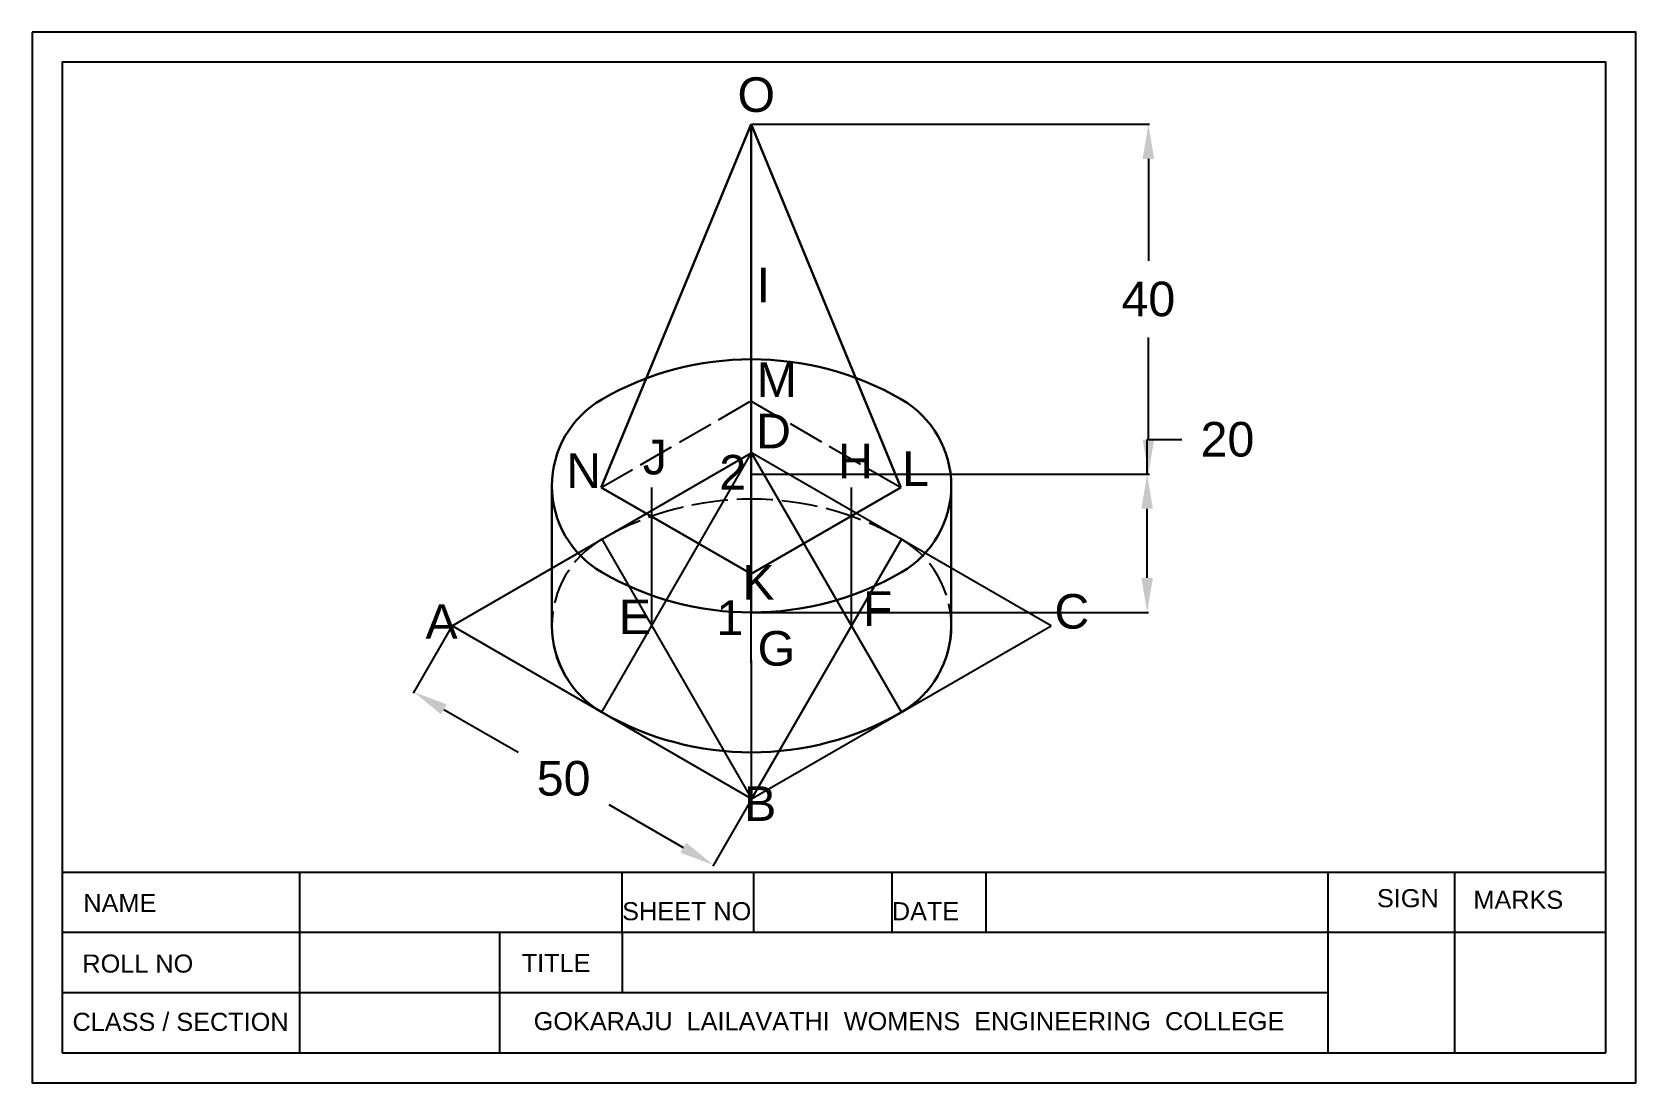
# Model space of a CAD drawing. Header units: millimetres. Extents: x 0 to 266, y 0 to 174.
import ezdxf

# ---------------------------------------------------------------- set-up
doc = ezdxf.new("R2010")
doc.units = ezdxf.units.MM
doc.header["$MEASUREMENT"] = 0
doc.header["$PDMODE"] = 35
doc.linetypes.add('ACAD_ISO02W100', pattern=[15, 12, -3])
doc.styles.get("Standard").update_dxf_attribs({"font": 'arial.ttf'})
doc.dimstyles.get("Standard").update_dxf_attribs({"dimtxt": 5, "dimasz": 5, "dimexe": 0.18, "dimexo": 0.0625, "dimgap": 3, "dimtad": 0, "dimtih": 1, "dimtoh": 1, "dimdec": 0, "dimzin": 0, "dimdsep": 46, "dimtxsty": 'Standard', "dimcen": 0.09, "dimadec": 0, "dimazin": 0, "dimtfac": 1, "dimtdec": 0, "dimtofl": 0, "dimtmove": 0, "dimatfit": 3, "dimfxl": 1, "dimtolj": 1, "dimtzin": 0, "dimarcsym": 0})

# ---------------------------------------------------------------- blocks, each defined once
blk = doc.blocks.new('*D4')
at = {"color": 0, "lineweight": -2, "ltscale": 0.5, "transparency": 16777216}
for p, q in [((69.68, 75.81), (63.26, 64.69)), ((68.33, 62), (80.67, 54.87)), ((108.1, 39.04), (95.76, 46.16)), ((119.39, 47.11), (112.97, 35.99))]:
    blk.add_line(p, q, dxfattribs=at)
at = {"color": 0, "ltscale": 0.5, "transparency": 16777216}
for points in [[(68.81, 62.83), (67.85, 61.17), (63.36, 64.87)], [(108.58, 39.87), (107.62, 38.21), (113.07, 36.17)]]:
    blk.add_solid(points, dxfattribs=at)
at = {"layer": 'Defpoints', "color": 0, "ltscale": 0.5, "transparency": 16777216}
for p in [(69.71, 75.87), (119.42, 47.17), (113.07, 36.17)]:
    blk.add_point(p, dxfattribs=at)
at = {"color": 0, "lineweight": 25, "ltscale": 0.5, "transparency": 16777216, "insert": (88.22, 50.52), "char_height": 5.74, "attachment_point": 5}
blk.add_mtext('\\A1;50', dxfattribs=at)
blk = doc.blocks.new('*D5')
at = {"color": 0, "lineweight": -2, "ltscale": 0.5, "transparency": 16777216}
for p, q in [((185.07, 101.04), (185.07, 106.78)), ((185.07, 106.78), (190.81, 106.78)), ((119.5, 101.04), (185.27, 101.04)), ((185.07, 83.82), (185.07, 95.3)), ((119.5, 78.08), (185.27, 78.08))]:
    blk.add_line(p, q, dxfattribs=at)
at = {"color": 0, "ltscale": 0.5, "transparency": 16777216}
for points in [[(184.11, 95.3), (186.02, 95.3), (185.07, 101.04)], [(184.11, 83.82), (186.02, 83.82), (185.07, 78.08)]]:
    blk.add_solid(points, dxfattribs=at)
at = {"layer": 'Defpoints', "color": 0, "ltscale": 0.5, "transparency": 16777216}
for p in [(119.42, 101.04), (185.07, 101.04), (119.42, 78.08)]:
    blk.add_point(p, dxfattribs=at)
at = {"color": 0, "lineweight": 25, "ltscale": 0.5, "transparency": 16777216, "insert": (198.4, 106.78), "char_height": 5.74, "attachment_point": 5}
blk.add_mtext('\\A1;20', dxfattribs=at)
blk = doc.blocks.new('*D6')
at = {"color": 0, "lineweight": -2, "ltscale": 0.5, "transparency": 16777216}
for p, q in [((119.39, 159.09), (185.48, 159.09)), ((185.27, 153.35), (185.27, 136.44)), ((185.27, 106.78), (185.27, 123.69)), ((119.5, 101.04), (185.48, 101.04))]:
    blk.add_line(p, q, dxfattribs=at)
at = {"color": 0, "ltscale": 0.5, "transparency": 16777216}
for points in [[(184.32, 153.35), (186.23, 153.35), (185.27, 159.09)], [(184.32, 106.78), (186.23, 106.78), (185.27, 101.04)]]:
    blk.add_solid(points, dxfattribs=at)
at = {"layer": 'Defpoints', "color": 0, "ltscale": 0.5, "transparency": 16777216}
for p in [(119.32, 159.09), (119.42, 101.04), (185.27, 101.04)]:
    blk.add_point(p, dxfattribs=at)
at = {"color": 0, "lineweight": 25, "ltscale": 0.5, "transparency": 16777216, "insert": (185.27, 130.07), "char_height": 5.74, "attachment_point": 5}
blk.add_mtext('\\A1;40', dxfattribs=at)
blk = doc.blocks.new('GOKARAJU3')
for p, q in [((5, 169.4), (5, 5)), ((261.19, 169.4), (5, 169.4)), ((261.19, 5), (261.19, 169.4)), ((5, 35), (261.19, 35)), ((44.39, 35), (44.39, 5)), ((97.94, 25), (97.94, 35)), ((119.76, 35), (119.76, 25)), ((142.7, 35), (142.7, 25)), ((158.32, 35), (158.32, 25)), ((215.08, 35), (215.08, 5)), ((236.07, 35), (236.07, 5)), ((5, 25), (261.19, 25)), ((77.59, 25), (77.59, 5)), ((97.94, 25), (97.94, 15)), ((5, 15), (215.08, 15)), ((5, 5), (261.19, 5))]:
    blk.add_line(p, q)
blk.add_lwpolyline([(0, 174.4), (0, 0), (266.19, 0), (266.19, 174.4)], close=True)
at = {"char_height": 3}
for s, width, insert, attachment_point in [('SIGN', 10.7612, (223.21, 32.16), 1), ('MARKS', 16.273, (239.22, 31.9), 1), ('NAME', 15.9424, (8.51, 31.36), 1), ('SHEET NO', 21.0026, (97.94, 30), 1), ('DATE', 14.9315, (142.7, 30), 1), ('ROLL NO', 20.6744, (8.35, 21.31), 1), ('TITLE', 14.1732, (81.27, 21.41), 1), ('CLASS / SECTION', 35.77, (6.71, 11.64), 1), ('GOKARAJU  LAILAVATHI  WOMENS  ENGINEERING  COLLEGE', 147.5066, (145.54, 10.23), 5)]:
    blk.add_mtext_dynamic_manual_height_columns(s, width=width, gutter_width=15, heights=[0], dxfattribs=dict(at, insert=insert, attachment_point=attachment_point))

msp = doc.modelspace()

# ---------------------------------------------------------------- linework, layer by layer
at = {"lineweight": 30}
for p, q in [((119.32, 159.09), (94.46, 98.82)), ((119.32, 113.17), (119.32, 159.09)), ((119.32, 159.09), (144.17, 98.82)), ((86.28, 75.87), (86.28, 98.83)), ((119.32, 84.47), (94.46, 98.82)), ((119.32, 84.47), (144.17, 98.82)), ((152.56, 75.87), (152.56, 98.83))]:
    msp.add_line(p, q, dxfattribs=at)
at = {"lineweight": 25, "ltscale": 0.5}
for p, q in [((119.32, 104.51), (119.32, 127.47)), ((102.85, 75.87), (102.85, 98.83)), ((119.42, 78.08), (119.42, 101.04)), ((135.99, 75.87), (135.99, 98.83)), ((119.42, 47.17), (119.42, 70.13))]:
    msp.add_line(p, q, dxfattribs=at)
at = {"linetype": 'ACAD_ISO02W100', "lineweight": 25, "ltscale": 0.5}
for p, q in [((94.46, 98.82), (119.32, 113.17)), ((119.32, 113.17), (144.17, 98.82))]:
    msp.add_line(p, q, dxfattribs=at)
at = {"lineweight": 30, "ltscale": 0.5}
msp.add_line((119.32, 113.17), (119.32, 84.47), dxfattribs=at)
for p, q in [((69.71, 75.87), (119.42, 104.57)), ((94.57, 61.52), (119.42, 104.57)), ((169.14, 75.87), (119.42, 104.57)), ((144.28, 61.52), (119.42, 104.57)), ((94.57, 90.22), (119.42, 47.17)), ((144.28, 90.22), (119.42, 47.17)), ((119.42, 47.17), (69.71, 75.87)), ((119.42, 47.17), (169.14, 75.87))]:
    msp.add_line(p, q)
at = {"ltscale": 0.5}
msp.add_line((119.42, 54.86), (119.32, 84.47), dxfattribs=at)
at = {"linetype": 'Continuous'}
msp.add_lwpolyline([(5, 35), (261.19, 35), (261.19, 169.4), (5, 169.4)], close=True, dxfattribs=at)
at = {"lineweight": 30}
for centre, radius, start, end in [((119.42, 70.39), 49.71, 60, 120), ((102.85, 99.09), 16.57, 120, 240), ((135.99, 99.09), 16.57, 300, 60), ((119.42, 127.79), 49.71, 240, 300), ((119.42, 104.57), 49.71, 240, 300)]:
    msp.add_arc(centre, radius, start, end, dxfattribs=at)
at = {"linetype": 'ACAD_ISO02W100', "lineweight": 25, "ltscale": 0.5}
for centre, radius, start, end in [((119.42, 47.17), 49.71, 60, 120), ((102.85, 75.87), 16.57, 120, 240), ((135.99, 75.87), 16.57, 300, 60)]:
    msp.add_arc(centre, radius, start, end, dxfattribs=at)
at = {"lineweight": 30, "ltscale": 0.5}
for centre, start, end in [((102.85, 75.87), 180, 240), ((135.99, 75.87), 300, 0)]:
    msp.add_arc(centre, 16.57, start, end, dxfattribs=at)
for centre, start, end in [((102.85, 75.87), 180.2242, 240), ((135.99, 75.87), 300, 359.3679)]:
    msp.add_arc(centre, 16.57, start, end)

# ---------------------------------------------------------------- block references
msp.add_blockref('GOKARAJU3', (0, 0))

# ---------------------------------------------------------------- texts
at = {"lineweight": 25, "ltscale": 0.5}
for s, p in [('O', (117.08, 161.15)), ('I', (120.25, 129.55)), ('M', (120.25, 113.84)), ('J', (101.36, 100.99)), ('N', (88.65, 98.76)), ('2', (114.06, 98.48)), ('H', (133.75, 100.35)), ('L', (144.39, 99.08)), ('K', (117.87, 80.2)), ('1', (113.58, 74.33)), ('G', (120.41, 69.25))]:
    msp.add_text(s, height=5.74, dxfattribs=at).set_placement(p)
at = {"lineweight": 30, "ltscale": 0.5}
for s, p in [('D', (120.16, 105.32)), ('E', (97.39, 74.48)), ('F', (137.89, 75.85)), ('C', (169.67, 75.39)), ('A', (65.29, 73.71)), ('B', (118.17, 43.48))]:
    msp.add_text(s, height=5.74, dxfattribs=at).set_placement(p)

# ---------------------------------------------------------------- dimensions: what is measured, and where the dimension line sits
at = {"lineweight": 25, "ltscale": 0.5}
dim = msp.add_linear_dim(base=(185.27, 101.04), p1=(119.32, 159.09), p2=(119.42, 101.04), angle=90, text='40', dimstyle='Standard', override={"dimscale": 1.148039, "dimlfac": 0.87105}, dxfattribs=at)
dim.commit()
dim.dimension.update_dxf_attribs({"geometry": '*D6', "text_midpoint": (185.27, 130.07)})
dim = msp.add_linear_dim(base=(185.07, 101.04), p1=(119.42, 78.08), p2=(119.42, 101.04), angle=90, dimstyle='Standard', override={"dimscale": 1.148039, "dimlfac": 0.87105}, dxfattribs=at)
dim.commit()
dim.dimension.update_dxf_attribs({"geometry": '*D5', "text_midpoint": (198.4, 106.78)})
dim = msp.add_aligned_dim(p1=(69.71, 75.87), p2=(119.42, 47.17), distance=-12.71, dimstyle='Standard', override={"dimscale": 1.148039, "dimlfac": 0.87105}, dxfattribs=at)
dim.commit()
dim.dimension.update_dxf_attribs({"geometry": '*D4', "text_midpoint": (88.22, 50.52)})

doc.saveas('drawing.dxf')
